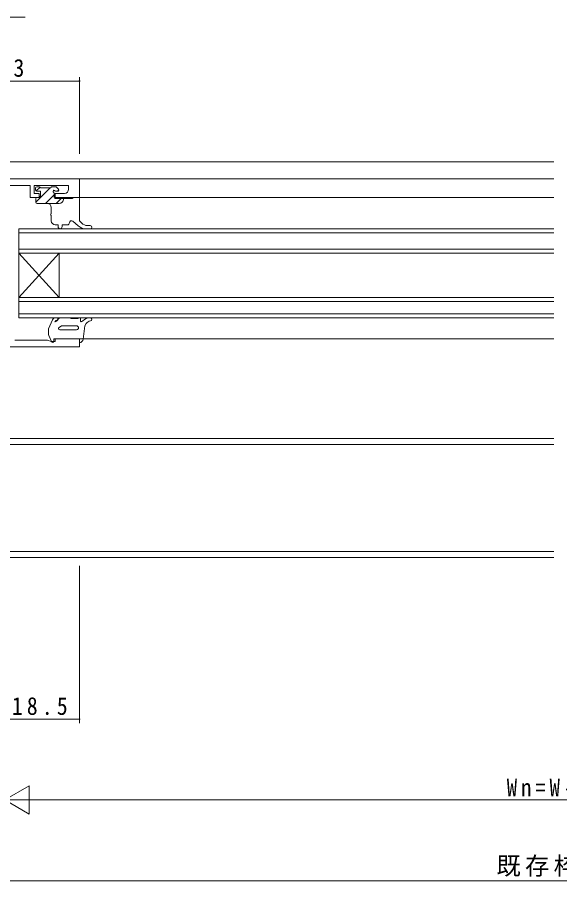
# Model space of a CAD drawing. Units: millimetres, scale not verified. Extents: x -594 to 539, y -420 to 386.
# Drawn here: x 13.6 to 148, y -268 to -54.2 of the extents above; entities that cross this region are included whole.
import ezdxf

# ---------------------------------------------------------------- set-up
doc = ezdxf.new("R2010")
doc.units = ezdxf.units.MM
doc.header["$LTSCALE"] = 2
for name, color, linetype, lineweight in [('0-3_YKK_11', 7, 'Continuous', 9), ('0-4_YKK_12', 2, 'Continuous', 9), ('0-6_YKK_13', 4, 'Continuous', 9), ('0-7_YKK_D', 6, 'Continuous', 9)]:
    doc.layers.add(name, color=color, linetype=linetype, lineweight=lineweight)
doc.styles.add('ＭＳ ゴシック', font='')
doc.styles.get('ＭＳ ゴシック').set_extended_font_data('MS Gothic')

msp = doc.modelspace()

# ---------------------------------------------------------------- linework, layer by layer
at = {"layer": '0-3_YKK_11'}
for p, q in [((29, -94.2), (-2, -94.2)), ((-2, -95.83), (16.8, -95.83)), ((16.8, -95.83), (16.8, -98.8)), ((17.8, -95.83), (26.3, -95.83)), ((17.8, -97.8), (17.8, -95.83)), ((26.3, -95.83), (26.3, -96.8)), ((29, -98.8), (29, -94.2)), ((19, -97.8), (17.8, -97.8)), ((19, -98.8), (19, -97.8)), ((23, -97.8), (23, -98.8)), ((25.3, -97.8), (23, -97.8)), ((16.8, -98.8), (19, -98.8)), ((23, -98.8), (29, -98.8)), ((21.093, -134.17), (12.958, -134.17)), ((22, -134.5), (21.093, -134.17)), ((23, -134.5), (22, -134.5)), ((23, -133.8), (23, -134.5)), ((29, -133.8), (23, -133.8)), ((29, -135.8), (29, -133.8)), ((7, -135.8), (29, -135.8))]:
    msp.add_line(p, q, dxfattribs=at)
msp.add_arc((25.3, -96.8), 1, 270, 359.99998, dxfattribs=at)
at = {"layer": '0-4_YKK_12'}
for p, q in [((-2.3, -90), (146.5, -90)), ((17.21, -94.2), (146.5, -94.2)), ((26.072, -98.8), (25.477, -98.8)), ((28.7, -98.8), (146.5, -98.8)), ((14, -112.6), (14, -106.6)), ((14, -106.6), (146.5, -106.6)), ((146.5, -107.6), (14, -107.6)), ((14, -111.6), (146.5, -111.6)), ((14, -123.6), (24, -112.6)), ((14, -112.6), (24, -123.6)), ((14, -112.6), (14, -123.6)), ((146.5, -112.6), (14, -112.6)), ((24, -112.6), (24, -123.6)), ((14, -128.6), (14, -123.6)), ((14, -123.6), (146.5, -123.6)), ((146.5, -124.6), (14, -124.6)), ((14, -127.6), (146.5, -127.6)), ((146.5, -128.6), (14, -128.6)), ((28.7, -133.8), (146.5, -133.8)), ((10.2, -160), (146.5, -160)), ((10.447, -158.5), (146.5, -158.5)), ((-19, -188), (146.5, -188)), ((-15.3, -186.5), (146.5, -186.5))]:
    msp.add_line(p, q, dxfattribs=at)
at = {"layer": '0-6_YKK_13'}
for p, q in [((19.1, -96.2), (18.4, -96.2)), ((23.1, -96.2), (22.1, -96.2)), ((18.1, -96.5), (18.1, -97)), ((18.2, -99.95), (21.75, -96.4)), ((18.2, -99.95), (21.75, -96.4)), ((18.2, -99.95), (21.75, -96.4)), ((18.218, -97.238), (19.217, -96.239)), ((18.218, -97.238), (19.217, -96.239)), ((18.218, -97.238), (19.217, -96.239)), ((21.9, -96.4), (19.3, -96.4)), ((20.544, -100.3), (22.7, -98.144)), ((20.544, -100.3), (22.7, -98.144)), ((20.544, -100.3), (22.7, -98.144)), ((22.7, -98.8), (22.7, -97.761)), ((23.161, -97.3), (23.6, -97.3)), ((23.812, -96.788), (23.312, -96.288)), ((23.544, -97.3), (23.895, -96.949)), ((23.544, -97.3), (23.895, -96.949)), ((23.544, -97.3), (23.895, -96.949)), ((18.2, -99.1), (18.2, -100)), ((19, -98.8), (18.5, -98.8)), ((18.5, -100.3), (24, -100.3)), ((27.2, -99.1), (23, -99.1)), ((23.238, -100.3), (24.438, -99.1)), ((23.238, -100.3), (24.438, -99.1)), ((23.238, -100.3), (24.438, -99.1)), ((25, -99.3), (25, -99.1)), ((27.5, -98.8), (27.2, -99.1)), ((28.7, -98.8), (27.5, -98.8)), ((29, -99.1), (29, -104.6)), ((22, -101.3), (22, -102.85)), ((22, -103.25), (22, -104.6)), ((27.324, -104.719), (28.7, -105.887)), ((29, -104.6), (29.544, -105.175)), ((23, -105.6), (23.7, -105.6)), ((23.7, -106.1), (23.7, -105.6)), ((24.7, -105.6), (26, -105.6)), ((24.7, -106.1), (24.7, -105.6)), ((30.641, -106.6), (31.663, -106.6)), ((30.997, -105.8), (31.663, -105.8)), ((21.359, -131.333), (22.291, -129.094)), ((23.359, -128.6), (23.154, -128.6)), ((23.861, -128.77), (23.363, -129.337)), ((26.648, -128.6), (24.237, -128.6)), ((26.945, -128.8), (26.892, -128.726)), ((28.609, -128.8), (26.945, -128.8)), ((29.609, -128.6), (29.109, -128.6)), ((29.209, -128.7), (29.609, -128.6)), ((29.209, -129.378), (29.209, -128.7)), ((29.543, -129.553), (29.802, -129.329)), ((30.3, -130.6), (30.678, -130.043)), ((21.3, -131.67), (21.3, -132.595)), ((24.566, -130.6), (23.928, -131.056)), ((28.283, -131.6), (24.103, -131.6)), ((28.263, -130.6), (24.566, -130.6)), ((30.3, -130.6), (29.912, -133.903)), ((21.378, -132.982), (22.024, -134.516)), ((29, -133.8), (22.6, -133.8)), ((22.6, -134.4), (22.6, -133.8)), ((29, -133.8), (29, -134.799))]:
    msp.add_line(p, q, dxfattribs=at)
msp.add_lwpolyline([(18.4, -97.3), (19.3, -97.3), (19.3, -98.5)], dxfattribs=at)
for centre, radius, start, end in [((18.4, -96.5), 0.3, 90, 180), ((19.1, -96.4), 0.2, 0, 90), ((22.1, -96.4), 0.2, 90, 180), ((23.1, -96.5), 0.3, 45, 90), ((18.4, -97), 0.3, 180, 270), ((22.7, -97.3), 0.25, 33.05573, 236.94426), ((22.4, -97.761), 0.3, 0, 56.94426), ((23.161, -97), 0.3, 213.05573, 270), ((23.6, -97), 0.3, 270, 45), ((18.5, -99.1), 0.3, 90, 180), ((18.5, -100), 0.3, 180, 270), ((19, -98.5), 0.3, 270, 0), ((21, -101.3), 1, 0, 90), ((23, -98.8), 0.3, 180, 270), ((24, -99.3), 1, 270, 0), ((28.7, -99.1), 0.3, 0, 90), ((22, -103.05), 0.2, 90, 270), ((23, -104.6), 1, 180, 270), ((27, -105.1), 0.5, 49.67145, 180), ((24.2, -106.1), 0.5, 180, 0), ((26, -105.1), 0.5, 270, 0), ((30.641, -103.6), 3, 229.67145, 270), ((30.997, -103.8), 2, 223.43231, 270), ((31.663, -106.2), 0.4, 270, 90), ((23.154, -129.6), 1, 90, 149.61565), ((22.939, -129.586), 0.0348, 167.29356, 289.81204), ((23.39, -129.699), 0.5, 92.22403, 165.97177), ((22.612, -128.678), 1, 289.81204, 318.72603), ((23.359, -128.9), 0.3, 272.22403, 90), ((24.237, -129.1), 0.5, 89.99998, 138.72603), ((26.648, -128.9), 0.3, 35.53767, 89.99998), ((29.104, -129.313), 0.713, 89.61372, 133.99409), ((29.421, -129.378), 0.212, 179.97954, 304.99187), ((31.763, -131.599), 3, 92.1673, 130.81966), ((31.92, -130.884), 1.5, 97.70331, 145.88728), ((31.665, -129.001), 0.4, 277.70331, 92.1673), ((22.3, -131.67), 1, 160.28452, 180), ((24.103, -131.3), 0.3, 125.55182, 270), ((28.263, -131.1), 0.5, 359.99998, 89.99998), ((28.263, -131.1), 0.5, 272.23714, 359.99998), ((22.3, -132.595), 1, 180, 202.81468), ((22.3, -134.4), 0.3, 202.81468, 0), ((28.917, -133.802), 1, 274.74852, 354.23975)]:
    msp.add_arc(centre, radius, start, end, dxfattribs=at)
at = {"layer": '0-7_YKK_D'}
for p, q in [((2.303, -54.205), (15.503, -54.205)), ((29, -70), (-4.003, -70)), ((29, -88), (29, -69)), ((29, -190), (29, -229)), ((10.5, -228), (29, -228)), ((10.5, -248), (16.562, -244.5)), ((16.562, -251.5), (16.562, -244.5)), ((10.5, -248), (22.624, -248)), ((10.5, -248), (16.562, -251.5)), ((17.5, -248), (278.5, -248)), ((-9.003, -268), (305.003, -268))]:
    msp.add_line(p, q, dxfattribs=at)
for centre, start, end in [((29, -70), 0, 180), ((29, -70), 180, 0), ((29, -228), 0, 180), ((29, -228), 180, 0)]:
    msp.add_arc(centre, 0.106, start, end, dxfattribs=at)

# ---------------------------------------------------------------- texts
at = {"layer": '0-7_YKK_D', "color": 7, "char_height": 4.399, "attachment_point": 7, "style": 'ＭＳ ゴシック'}
for s, insert in [('\\T1.36;\\W0.9;33', (8.978, -69)), ('\\T1.38;\\W0.9;18.5', (12.23, -227)), ('\\T1.39;\\W0.85;Wn=W-39', (134.88, -247.2)), ('\\T1.18;既存枠W寸法', (132.32, -267))]:
    msp.add_mtext(s, dxfattribs=dict(at, insert=insert))

doc.saveas('drawing.dxf')
